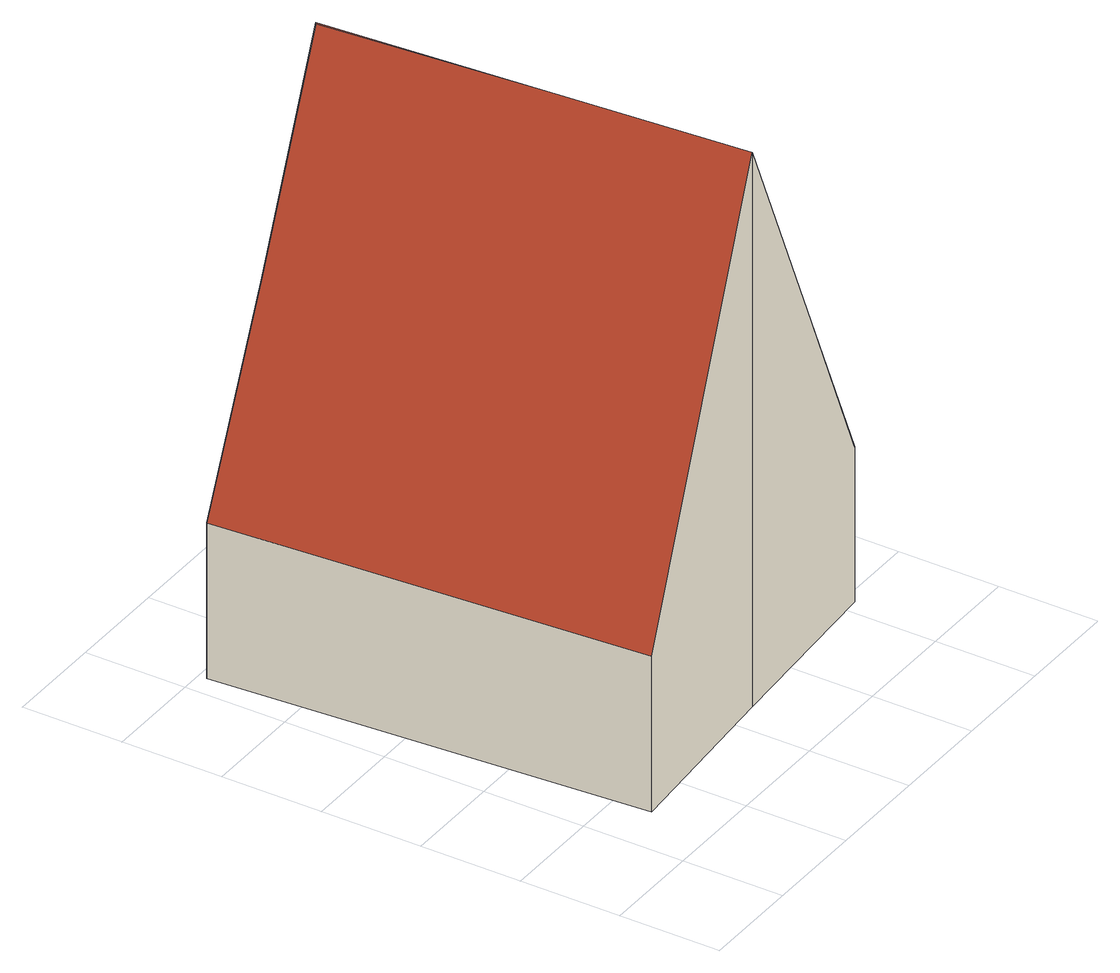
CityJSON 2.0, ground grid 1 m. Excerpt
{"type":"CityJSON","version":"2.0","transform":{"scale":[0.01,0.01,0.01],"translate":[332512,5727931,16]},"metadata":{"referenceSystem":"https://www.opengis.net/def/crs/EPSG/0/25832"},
"CityObjects":{
"building1":{"type":"Building","attributes":{"Geometrietyp2DReferenz":"3000","Gemeindeschluessel":"05170048","function":"31001_2082","roofType":"3100","measuredHeight":5.64},"geometry":[{"type":"Solid","lod":"2","boundaries":[[[[0,1,2,3]],[[4,5,1,0]],[[6,7,5,4]],[[8,9,7,6]],[[10,11,9,8]],[[12,13,11,10]],[[14,15,13,12]],[[3,2,15,14]],[[6,4,0,3,8]],[[14,12,10,8,3]],[[1,5,7,9,11,13,15,2]]]],"semantics":{"surfaces":[{"type":"WallSurface"},{"type":"RoofSurface"},{"type":"GroundSurface"}],"values":[[0,0,0,0,0,0,0,0,1,1,2]]}}]}
},
"vertices":[
[50,63,228],[50,63,70],[232,77,70],[232,77,634],[22,492,228],[22,492,70],[111,493,427],[111,493,70],[203,497,634],[203,497,70],[297,502,423],[297,502,70],[383,505,228],[383,505,70],[415,90,228],[415,90,70]
]}
